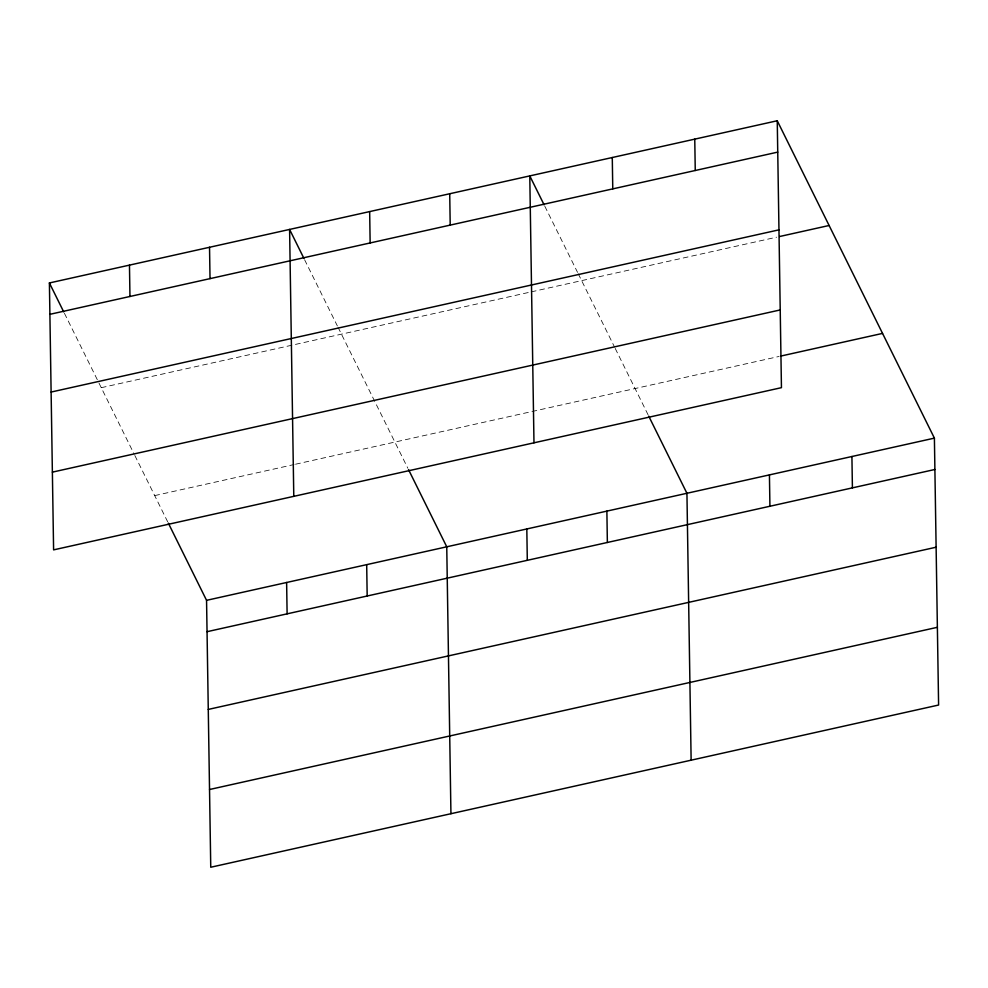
<?xml version="1.0" encoding="UTF-8"?>
<svg xmlns="http://www.w3.org/2000/svg" width="988" height="988" viewBox="0 0 988 988"><rect width="100%" height="100%" fill="white"/><g stroke="black" fill="none" stroke-linecap="round" stroke-linejoin="round"><path stroke-width="0.74" stroke-dasharray="4.94 3.71" d="M101.258 387.691L529.753 292.201M531.235 291.868L776.617 237.194M154.696 495.606L294.066 464.545M295.548 464.212L779.063 356.458M544.796 206.22L577.548 272.367M578.227 273.75L614.524 347.047M615.215 348.431L648.042 414.725M304.6 259.745L337.353 325.904M338.044 327.275L407.846 468.25M64.418 313.282L134.146 454.097M134.825 455.48L167.664 521.788"/><path stroke-width="1.48" d="M777.247 120.758L781.446 387.666L53.599 549.871L49.4 282.963L777.247 120.758L934.401 438.129L938.6 705.037L210.753 867.242L206.554 600.334L168.343 523.158M49.894 314.32L777.741 152.115M51.117 392.051L778.964 229.846M779.618 236.515L829.117 225.486M52.376 472.141L780.224 309.936M780.557 356.125L882.543 333.401M206.554 600.334L934.401 438.129M207.048 631.69L934.895 469.485M208.27 709.421L936.118 547.216M209.53 789.511L937.377 627.306M544.116 204.849L529.778 175.901L533.977 442.822M648.721 416.109L686.932 493.284L691.131 760.192M303.921 258.374L289.595 229.438L293.782 496.346M408.538 469.633L446.749 546.809L450.936 813.717M49.4 282.963L63.726 311.899M851.915 456.518L852.409 487.874M769.43 474.895L769.924 506.251M694.762 139.135L695.256 170.492M612.276 157.524L612.77 188.881M606.879 511.117L607.361 542.474M526.814 528.963L527.308 560.32M449.713 193.747L450.207 225.103M369.66 211.593L370.142 242.949M366.684 564.654L367.178 595.999M286.619 582.488L287.113 613.844M209.53 247.272L210.024 278.628M129.465 265.117L129.959 296.474"/></g></svg>
